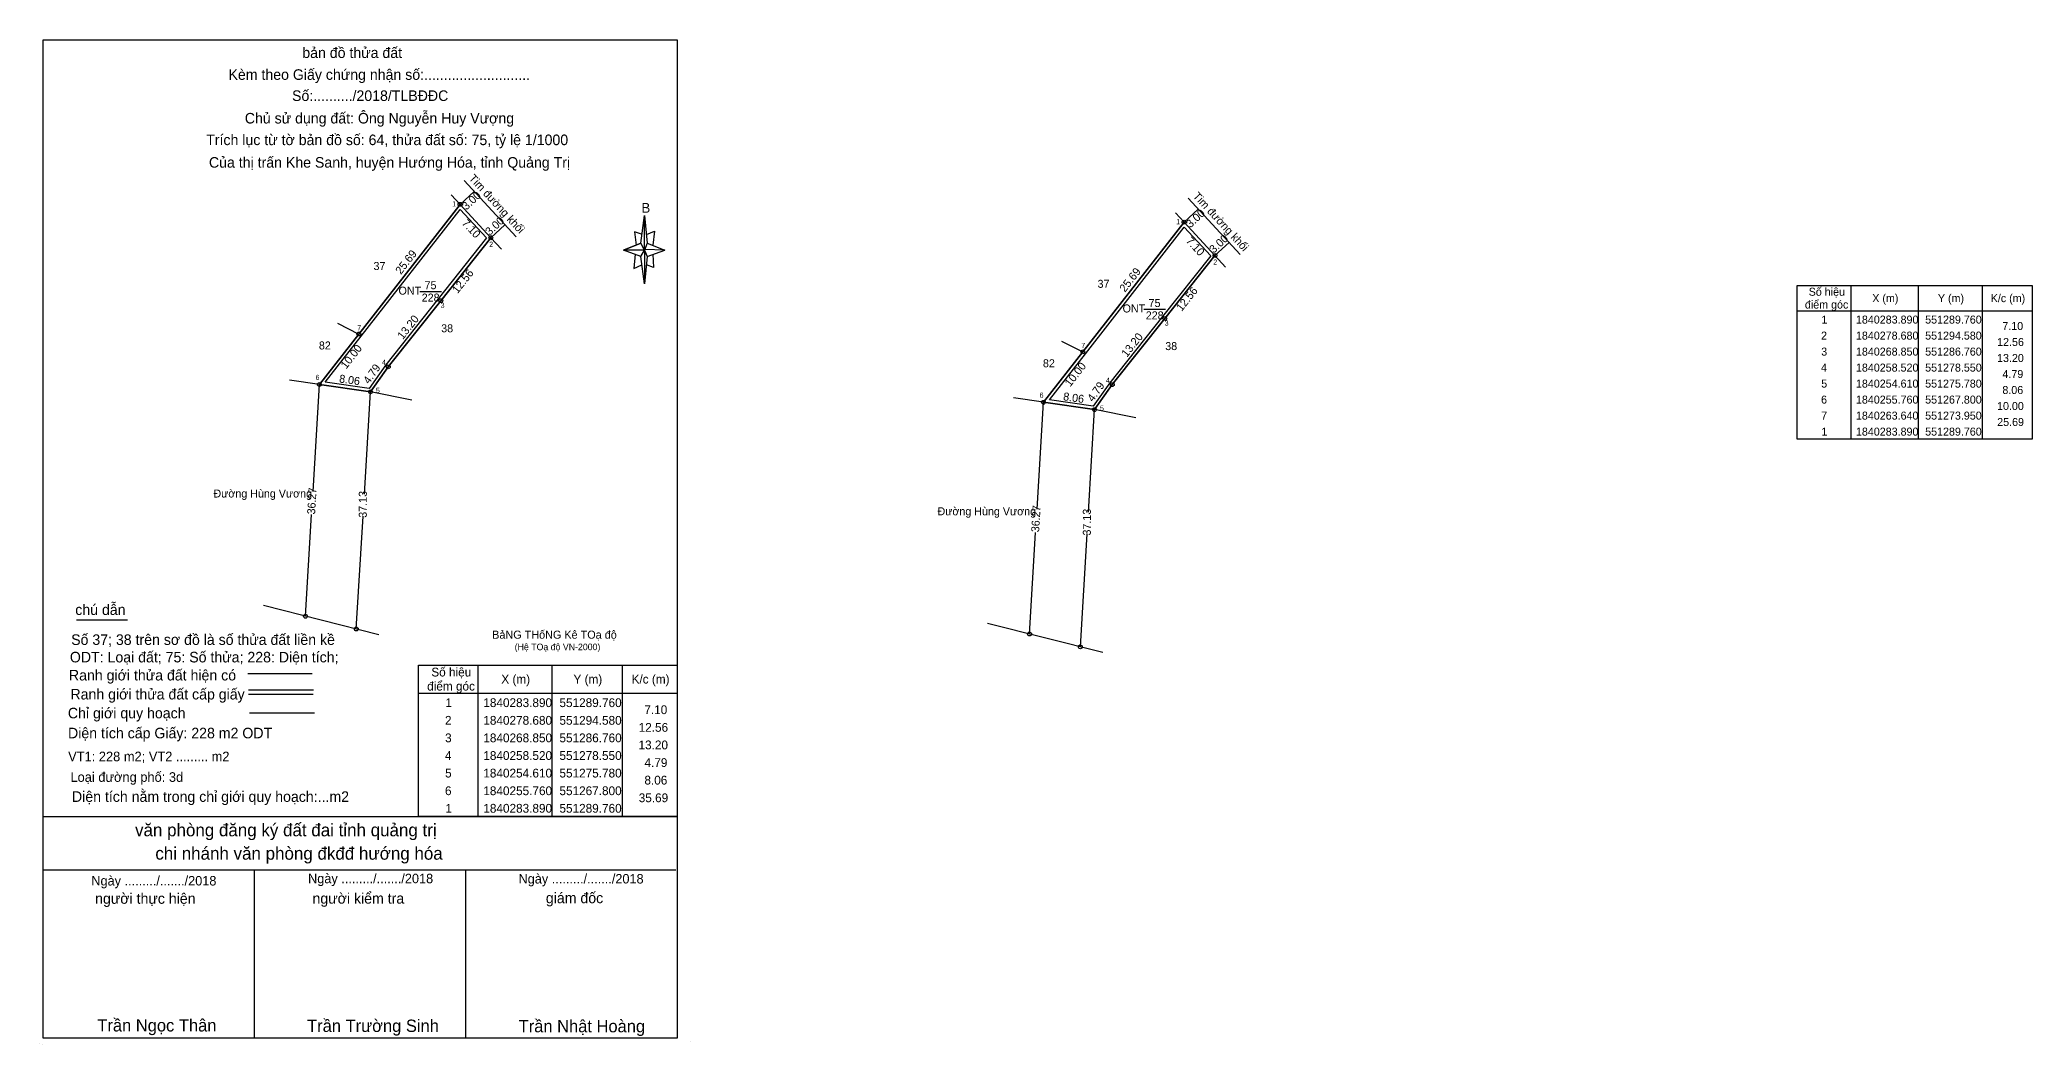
# Model space of a CAD drawing. Extents: x 550415 to 551422, y 1840155 to 1840312.
# Drawn here: x 551111.1 to 551422.2, y 1840155.5 to 1840312.4 of the extents above; entities that cross this region are included whole.
import ezdxf

# ---------------------------------------------------------------- set-up
doc = ezdxf.new("R2010")
doc.units = 0
for name, color, linetype in [('Level 1', 7, 'Continuous'), ('Level 10', 7, 'Continuous'), ('Level 17', 7, 'Continuous'), ('Level 5', 7, 'Continuous'), ('Level 6', 7, 'Continuous'), ('Level 63', 7, 'Continuous')]:
    doc.layers.add(name, color=color, linetype=linetype)

msp = doc.modelspace()

# ---------------------------------------------------------------- linework, layer by layer
at = {"layer": 'Level 1'}
for points in [[(551176.68, 1840286.67), (551181.5, 1840281.46), (551173.68, 1840271.63), (551165.47, 1840261.3), (551162.7, 1840257.39), (551154.72, 1840258.54), (551160.87, 1840266.42)], [(551176.71, 1840285.9), (551180.84, 1840281.44), (551173.29, 1840271.94), (551165.07, 1840261.6), (551162.47, 1840257.93), (551155.64, 1840258.91), (551161.26, 1840266.11)], [(551289.76, 1840283.89), (551294.58, 1840278.68), (551286.76, 1840268.85), (551278.55, 1840258.52), (551275.78, 1840254.61), (551267.8, 1840255.76), (551273.95, 1840263.64)], [(551289.79, 1840283.12), (551293.92, 1840278.66), (551286.37, 1840269.16), (551278.15, 1840258.82), (551275.55, 1840255.15), (551268.72, 1840256.13), (551274.34, 1840263.33)]]:
    msp.add_lwpolyline(points, close=True, dxfattribs=at)
at = {"layer": 'Level 10'}
for p, q in [((551175.32, 1840288.15), (551176.68, 1840286.67)), ((551177.32, 1840290.41), (551185.44, 1840281.61)), ((551290.4, 1840287.63), (551298.52, 1840278.83)), ((551176.68, 1840286.67), (551160.87, 1840266.42)), ((551176.68, 1840286.67), (551181.5, 1840281.46)), ((551288.4, 1840285.37), (551289.76, 1840283.89)), ((551173.68, 1840271.63), (551181.5, 1840281.46)), ((551183.7, 1840283.5), (551181.5, 1840281.46)), ((551181.5, 1840281.46), (551183.16, 1840279.67)), ((551289.76, 1840283.89), (551273.95, 1840263.64)), ((551289.76, 1840283.89), (551294.58, 1840278.68)), ((551286.76, 1840268.85), (551294.58, 1840278.68)), ((551296.78, 1840280.72), (551294.58, 1840278.68)), ((551294.58, 1840278.68), (551296.24, 1840276.89)), ((551170.39, 1840273.06), (551173.77, 1840273.06)), ((551165.47, 1840261.3), (551173.68, 1840271.63)), ((551278.55, 1840258.52), (551286.76, 1840268.85)), ((551283.47, 1840270.28), (551286.85, 1840270.28)), ((551162.7, 1840257.39), (551165.47, 1840261.3)), ((551154.72, 1840258.54), (551150.06, 1840259.21)), ((551153.72, 1840241.83), (551154.72, 1840258.54)), ((551154.72, 1840258.54), (551162.7, 1840257.39)), ((551161.74, 1840241.38), (551162.7, 1840257.39)), ((551169.17, 1840256.11), (551162.7, 1840257.39)), ((551267.8, 1840255.76), (551263.14, 1840256.43)), ((551275.78, 1840254.61), (551278.55, 1840258.52)), ((551266.8, 1840239.05), (551267.8, 1840255.76)), ((551267.8, 1840255.76), (551275.78, 1840254.61)), ((551274.82, 1840238.6), (551275.78, 1840254.61)), ((551282.25, 1840253.33), (551275.78, 1840254.61)), ((551152.55, 1840222.33), (551153.5, 1840238.22)), ((551160.48, 1840220.33), (551161.54, 1840237.99)), ((551265.63, 1840219.55), (551266.58, 1840235.44)), ((551273.56, 1840217.55), (551274.62, 1840235.21)), ((551163.98, 1840219.44), (551146, 1840223.99)), ((551277.06, 1840216.66), (551259.08, 1840221.21))]:
    msp.add_line(p, q, dxfattribs=at)
at = {"layer": 'Level 17'}
msp.add_line((551116.81, 1840221.78), (551124.77, 1840221.78), dxfattribs=at)
at = {"layer": 'Level 5'}
for p, q in [((551204.94, 1840280.64), (551205.49, 1840284.93)), ((551205.16, 1840281.96), (551203.95, 1840282.4)), ((551203.95, 1840282.4), (551204.17, 1840280.31)), ((551205.82, 1840281.96), (551207.03, 1840282.51)), ((551207.03, 1840282.51), (551206.81, 1840280.31)), ((551204.94, 1840280.64), (551202.19, 1840279.54)), ((551202.19, 1840279.54), (551204.94, 1840280.64)), ((551204.94, 1840278.55), (551202.19, 1840279.54)), ((551205.49, 1840279.54), (551202.19, 1840279.54)), ((551204.06, 1840278.88), (551203.84, 1840276.68)), ((551205.49, 1840279.54), (551204.94, 1840280.64)), ((551204.94, 1840280.64), (551205.93, 1840278.55)), ((551208.68, 1840279.54), (551205.49, 1840279.65)), ((551205.49, 1840279.65), (551205.49, 1840279.54)), ((551205.49, 1840279.54), (551205.93, 1840278.55)), ((551205.93, 1840278.55), (551205.49, 1840274.26)), ((551205.93, 1840280.64), (551208.68, 1840279.54)), ((551205.93, 1840278.55), (551208.68, 1840279.54)), ((551205.93, 1840278.55), (551208.68, 1840279.54)), ((551206.81, 1840278.88), (551206.92, 1840276.79)), ((551203.84, 1840276.68), (551205.05, 1840277.23)), ((551206.92, 1840276.79), (551205.82, 1840277.23)), ((551111.59, 1840191.05), (551210.59, 1840191.05)), ((551111.59, 1840182.69), (551210.37, 1840182.69)), ((551111.59, 1840182.69), (551210.37, 1840182.69)), ((551111.59, 1840182.69), (551210.37, 1840182.69)), ((551111.59, 1840156.4), (551111.59, 1840182.69)), ((551144.59, 1840156.4), (551144.59, 1840182.69)), ((551177.59, 1840156.4), (551177.59, 1840182.69)), ((551111.06, 1840155.57), (551111.06, 1840155.57)), ((551111.06, 1840155.57), (551111.06, 1840155.57)), ((551111.06, 1840155.57), (551111.06, 1840155.57)), ((551111.5, 1840155.48), (551111.5, 1840155.48)), ((551111.5, 1840155.48), (551111.5, 1840155.48)), ((551111.5, 1840155.48), (551111.5, 1840155.48)), ((551210.59, 1840156.4), (551111.59, 1840156.4))]:
    msp.add_line(p, q, dxfattribs=at)
for points in [[(551111.59, 1840312.38), (551210.59, 1840312.38), (551210.59, 1840156.4), (551111.59, 1840156.4)], [(551205.49, 1840284.93), (551205.93, 1840280.64), (551205.49, 1840279.54)], [(551205.49, 1840279.54), (551205.49, 1840274.26), (551204.94, 1840278.55)]]:
    msp.add_lwpolyline(points, close=True, dxfattribs=at)
at = {"layer": 'Level 6'}
for p, q in [((551143.52, 1840213.38), (551153.57, 1840213.38)), ((551143.67, 1840210.85), (551153.79, 1840210.85)), ((551143.67, 1840210.17), (551153.72, 1840210.17)), ((551212.68, 1840155.85), (551212.68, 1840155.85)), ((551212.68, 1840155.85), (551212.68, 1840155.85)), ((551212.68, 1840155.85), (551212.68, 1840155.85))]:
    msp.add_line(p, q, dxfattribs=at)
at = {"layer": 'Level 63'}
for p, q in [((551178.89, 1840288.71), (551176.68, 1840286.67)), ((551291.97, 1840285.93), (551289.76, 1840283.89)), ((551393.91, 1840274.02), (551393.91, 1840250.02)), ((551404.41, 1840274.02), (551404.41, 1840250.02)), ((551414.41, 1840274.02), (551414.41, 1840250.02)), ((551385.51, 1840270.02), (551422.21, 1840270.02)), ((551160.87, 1840266.42), (551154.72, 1840258.54)), ((551157.53, 1840268.11), (551160.87, 1840266.42)), ((551273.95, 1840263.64), (551267.8, 1840255.76)), ((551270.61, 1840265.33), (551273.95, 1840263.64)), ((551179.46, 1840214.7), (551179.46, 1840191.05)), ((551191.01, 1840214.7), (551191.01, 1840191.05)), ((551202.01, 1840214.7), (551202.01, 1840191.05)), ((551170.22, 1840210.3), (551210.59, 1840210.3)), ((551143.82, 1840207.26), (551153.94, 1840207.26))]:
    msp.add_line(p, q, dxfattribs=at)
for points in [[(551385.51, 1840274.02), (551422.21, 1840274.02), (551422.21, 1840250.02), (551385.51, 1840250.02)], [(551170.22, 1840214.7), (551210.59, 1840214.7), (551210.59, 1840191.05), (551170.22, 1840191.05)]]:
    msp.add_lwpolyline(points, close=True, dxfattribs=at)
for centre in [(551176.68, 1840286.67), (551181.5, 1840281.46), (551289.76, 1840283.89), (551294.58, 1840278.68), (551173.68, 1840271.63), (551286.76, 1840268.85), (551160.87, 1840266.42), (551273.95, 1840263.64), (551165.47, 1840261.3), (551154.72, 1840258.54), (551162.7, 1840257.39), (551278.55, 1840258.52), (551267.8, 1840255.76), (551275.78, 1840254.61), (551152.55, 1840222.33), (551160.48, 1840220.33), (551265.63, 1840219.55), (551273.56, 1840217.55)]:
    msp.add_circle(centre, 0.3, dxfattribs=at)

# ---------------------------------------------------------------- texts
at = {"layer": 'Level 1'}
for s, height, p in [('BảNG THốNG Kê TOạ độ ', 1.265, (551181.7, 1840218.82)), ('(Hệ TOạ độ VN-2000)', 1.023, (551185.22, 1840217.03))]:
    msp.add_text(s, height=height, dxfattribs=at).set_placement(p)
at = {"layer": 'Level 10'}
for s, rotation, p in [('Tim đường khối ', 312.7222, (551177.98, 1840290.67)), ('Tim đường khối ', 312.7222, (551291.06, 1840287.89)), ('37.13', 90, (551162.12, 1840237.72)), ('37.13', 90, (551275.2, 1840234.94))]:
    msp.add_text(s, height=1.25, rotation=rotation, dxfattribs=at).set_placement(p)
for s, p in [('37', (551163.17, 1840276.42)), ('37', (551276.25, 1840273.64)), ('ONT', (551167.08, 1840272.57)), ('228', (551170.7, 1840271.49)), ('75', (551171.14, 1840273.42)), ('75', (551284.22, 1840270.64)), ('ONT', (551280.16, 1840269.79)), ('228', (551283.78, 1840268.71)), ('82', (551154.64, 1840264.01)), ('82', (551267.72, 1840261.23)), ('Đường Hùng Vương', (551138.17, 1840240.88)), ('Đường Hùng Vương', (551251.25, 1840238.1))]:
    msp.add_text(s, height=1.25, dxfattribs=at).set_placement(p)
at = {"layer": 'Level 5'}
for s, height, p in [('bản đồ thửa đất', 1.65, (551152.05, 1840309.54)), ('Kèm theo Giấy chứng nhận số:...........................', 1.65, (551140.52, 1840306.13)), ('Số:........../2018/TLBĐĐC', 1.65, (551150.45, 1840302.83)), ('Chủ sử dụng đất: Ông Nguyễn Huy Vượng', 1.65, (551143.07, 1840299.31)), ('Trích lục từ tờ bản đồ số: 64, thửa đất số: 75, tỷ lệ 1/1000 ', 1.65, (551137.04, 1840295.93)), ('Của thị trấn Khe Sanh, huyện Hướng Hóa, tỉnh Quảng Trị', 1.65, (551137.47, 1840292.41)), ('B', 1.52, (551205.03, 1840285.37)), ('văn phòng đăng ký đất đai tỉnh quảng trị', 1.9799, (551125.93, 1840187.95)), ('chi nhánh văn phòng đkđđ hướng hóa', 1.9799, (551129.1, 1840184.3)), ('Ngày ........./......./2018', 1.485, (551119.1, 1840180.27)), ('Ngày ........./......./2018', 1.485, (551152.95, 1840180.62)), ('Ngày ........./......./2018', 1.485, (551185.82, 1840180.58)), ('người thực hiện', 1.65, (551119.69, 1840177.41)), ('người kiểm tra', 1.65, (551153.64, 1840177.43)), ('giám đốc', 1.65, (551190.09, 1840177.5)), ('Trần Ngọc Thân', 1.9249, (551120.04, 1840157.46)), ('Trần Trường Sinh', 1.9249, (551152.8, 1840157.39)), ('Trần Nhật Hoàng', 1.9249, (551185.84, 1840157.33))]:
    msp.add_text(s, height=height, dxfattribs=at).set_placement(p)
at = {"layer": 'Level 6'}
for s, height, p in [('chú dẫn', 1.65, (551116.59, 1840222.53)), ('Số 37; 38 trên sơ đồ là số thửa đất liền kề', 1.65, (551115.95, 1840217.85)), ('ODT: Loại đất; 75: Số thửa; 228: Diện tích;', 1.65, (551115.75, 1840215.12)), ('Ranh giới thửa đất hiện có ', 1.65, (551115.6, 1840212.3)), ('Ranh giới thửa đất cấp giấy', 1.65, (551115.84, 1840209.33)), ('Chỉ giới quy hoạch', 1.65, (551115.44, 1840206.38)), ('Diện tích cấp Giấy: 228 m2 ODT', 1.65, (551115.46, 1840203.26)), ('VT1: 228 m2; VT2 ......... m2', 1.5, (551115.48, 1840199.68)), ('Loại đường phố: 3d', 1.5, (551115.84, 1840196.46)), ('Diện tích nằm trong chỉ giới quy hoạch:...m2', 1.65, (551116.08, 1840193.33))]:
    msp.add_text(s, height=height, dxfattribs=at).set_placement(p)
at = {"layer": 'Level 63'}
for s, rotation, p in [('3.00', 42.7094, (551177.68, 1840285.71)), ('7.10', 312.7733, (551176.88, 1840283.67)), ('3.00', 42.8389, (551181.32, 1840281.74)), ('3.00', 42.7094, (551290.76, 1840282.93)), ('7.10', 312.7733, (551289.96, 1840280.89)), ('3.00', 42.8389, (551294.4, 1840278.96)), ('25.69', 52.0194, (551167.45, 1840275.64)), ('12.56', 51.4969, (551176.3, 1840272.65)), ('25.69', 52.0194, (551280.53, 1840272.86)), ('12.56', 51.4969, (551289.38, 1840269.87)), ('13.20', 51.5233, (551167.75, 1840265.47)), ('13.20', 51.5233, (551280.83, 1840262.69)), ('10.00', 52.0295, (551158.9, 1840260.87)), ('8.06', 351.7995, (551157.74, 1840258.87)), ('4.79', 54.6847, (551162.46, 1840258.51)), ('10.00', 52.0295, (551271.98, 1840258.09)), ('8.06', 351.7995, (551270.82, 1840256.09)), ('4.79', 54.6847, (551275.54, 1840255.73)), ('36.27', 86.5705, (551154.04, 1840238.21)), ('36.27', 86.5705, (551267.12, 1840235.43))]:
    msp.add_text(s, height=1.25, rotation=rotation, dxfattribs=at).set_placement(p)
for s, height, p in [(' 1', 0.8, (551175.15, 1840286.36)), (' 1', 0.8, (551288.23, 1840283.58)), (' 2', 0.8, (551180.93, 1840280.04)), (' 2', 0.8, (551294.01, 1840277.26)), ('điểm góc', 1.25, (551386.72, 1840270.4)), ('Số hiệu', 1.25, (551387.31, 1840272.4)), ('X (m)', 1.25, (551397.24, 1840271.4)), ('Y (m)', 1.25, (551407.49, 1840271.4)), ('K/c (m)', 1.25, (551415.74, 1840271.4)), (' 3', 0.8, (551173.34, 1840270.52)), (' 1', 1.25, (551388.84, 1840268.05)), ('1840283.890', 1.25, (551394.69, 1840268.05)), ('551289.760', 1.25, (551405.5, 1840268.05)), (' 7', 0.8, (551160.32, 1840267.01)), ('38', 1.25, (551173.74, 1840266.69)), (' 3', 0.8, (551286.42, 1840267.74)), (' 2', 1.25, (551388.78, 1840265.55)), ('1840278.680', 1.25, (551394.69, 1840265.55)), ('551294.580', 1.25, (551405.5, 1840265.55)), ('12.56', 1.25, (551416.74, 1840264.55)), ('7.10', 1.25, (551417.55, 1840267.05)), (' 7', 0.8, (551273.4, 1840264.23)), ('38', 1.25, (551286.82, 1840263.91)), (' 3', 1.25, (551388.8, 1840263.05)), ('1840268.850', 1.25, (551394.69, 1840263.05)), ('551286.760', 1.25, (551405.5, 1840263.05)), ('13.20', 1.25, (551416.73, 1840262.05)), (' 6', 0.8, (551153.81, 1840259.25)), (' 4', 0.8, (551164.18, 1840261.59)), (' 4', 0.8, (551277.26, 1840258.81)), (' 4', 1.25, (551388.77, 1840260.55)), ('1840258.520', 1.25, (551394.69, 1840260.55)), ('551278.550', 1.25, (551405.5, 1840260.55)), ('4.79', 1.25, (551417.57, 1840259.55)), (' 5', 0.8, (551163.24, 1840257.22)), (' 6', 0.8, (551266.89, 1840256.47)), (' 5', 1.25, (551388.8, 1840258.05)), (' 6', 1.25, (551388.78, 1840255.55)), ('1840254.610', 1.25, (551394.69, 1840258.05)), ('1840255.760', 1.25, (551394.69, 1840255.55)), ('551275.780', 1.25, (551405.5, 1840258.05)), ('551267.800', 1.25, (551405.5, 1840255.55)), ('8.06', 1.25, (551417.56, 1840257.05)), (' 5', 0.8, (551276.32, 1840254.44)), (' 7', 1.25, (551388.8, 1840253.05)), ('1840263.640', 1.25, (551394.69, 1840253.05)), ('551273.950', 1.25, (551405.5, 1840253.05)), ('25.69', 1.25, (551416.75, 1840252.05)), ('10.00', 1.25, (551416.73, 1840254.55)), (' 1', 1.25, (551388.84, 1840250.55)), ('1840283.890', 1.25, (551394.69, 1840250.55)), ('551289.760', 1.25, (551405.5, 1840250.55)), ('Số hiệu', 1.375, (551172.2, 1840212.92)), ('X (m)', 1.375, (551183.13, 1840211.82)), ('Y (m)', 1.375, (551194.4, 1840211.82)), ('K/c (m)', 1.375, (551203.48, 1840211.82)), ('điểm góc', 1.375, (551171.55, 1840210.72)), (' 2', 1.375, (551173.82, 1840205.38)), (' 1', 1.375, (551173.89, 1840208.14)), ('1840283.890', 1.375, (551180.32, 1840208.14)), ('1840278.680', 1.375, (551180.32, 1840205.38)), ('551289.760', 1.375, (551192.21, 1840208.14)), ('551294.580', 1.375, (551192.21, 1840205.38)), ('7.10', 1.375, (551205.47, 1840207.04)), (' 3', 1.375, (551173.84, 1840202.64)), ('1840268.850', 1.375, (551180.32, 1840202.64)), ('551286.760', 1.375, (551192.21, 1840202.64)), ('12.56', 1.375, (551204.58, 1840204.28)), (' 4', 1.375, (551173.81, 1840199.88)), ('1840258.520', 1.375, (551180.32, 1840199.88)), ('551278.550', 1.375, (551192.21, 1840199.88)), ('13.20', 1.375, (551204.56, 1840201.54)), (' 5', 1.375, (551173.84, 1840197.14)), ('1840254.610', 1.375, (551180.32, 1840197.14)), ('551275.780', 1.375, (551192.21, 1840197.14)), ('4.79', 1.375, (551205.49, 1840198.78)), ('8.06', 1.375, (551205.48, 1840196.04)), (' 6', 1.375, (551173.82, 1840194.38)), ('1840255.760', 1.375, (551180.32, 1840194.38)), ('551267.800', 1.375, (551192.21, 1840194.38)), ('35.69', 1.375, (551204.59, 1840193.28)), (' 1', 1.375, (551173.89, 1840191.64)), ('1840283.890', 1.375, (551180.32, 1840191.64)), ('551289.760', 1.375, (551192.21, 1840191.64))]:
    msp.add_text(s, height=height, dxfattribs=at).set_placement(p)

doc.saveas('drawing.dxf')
